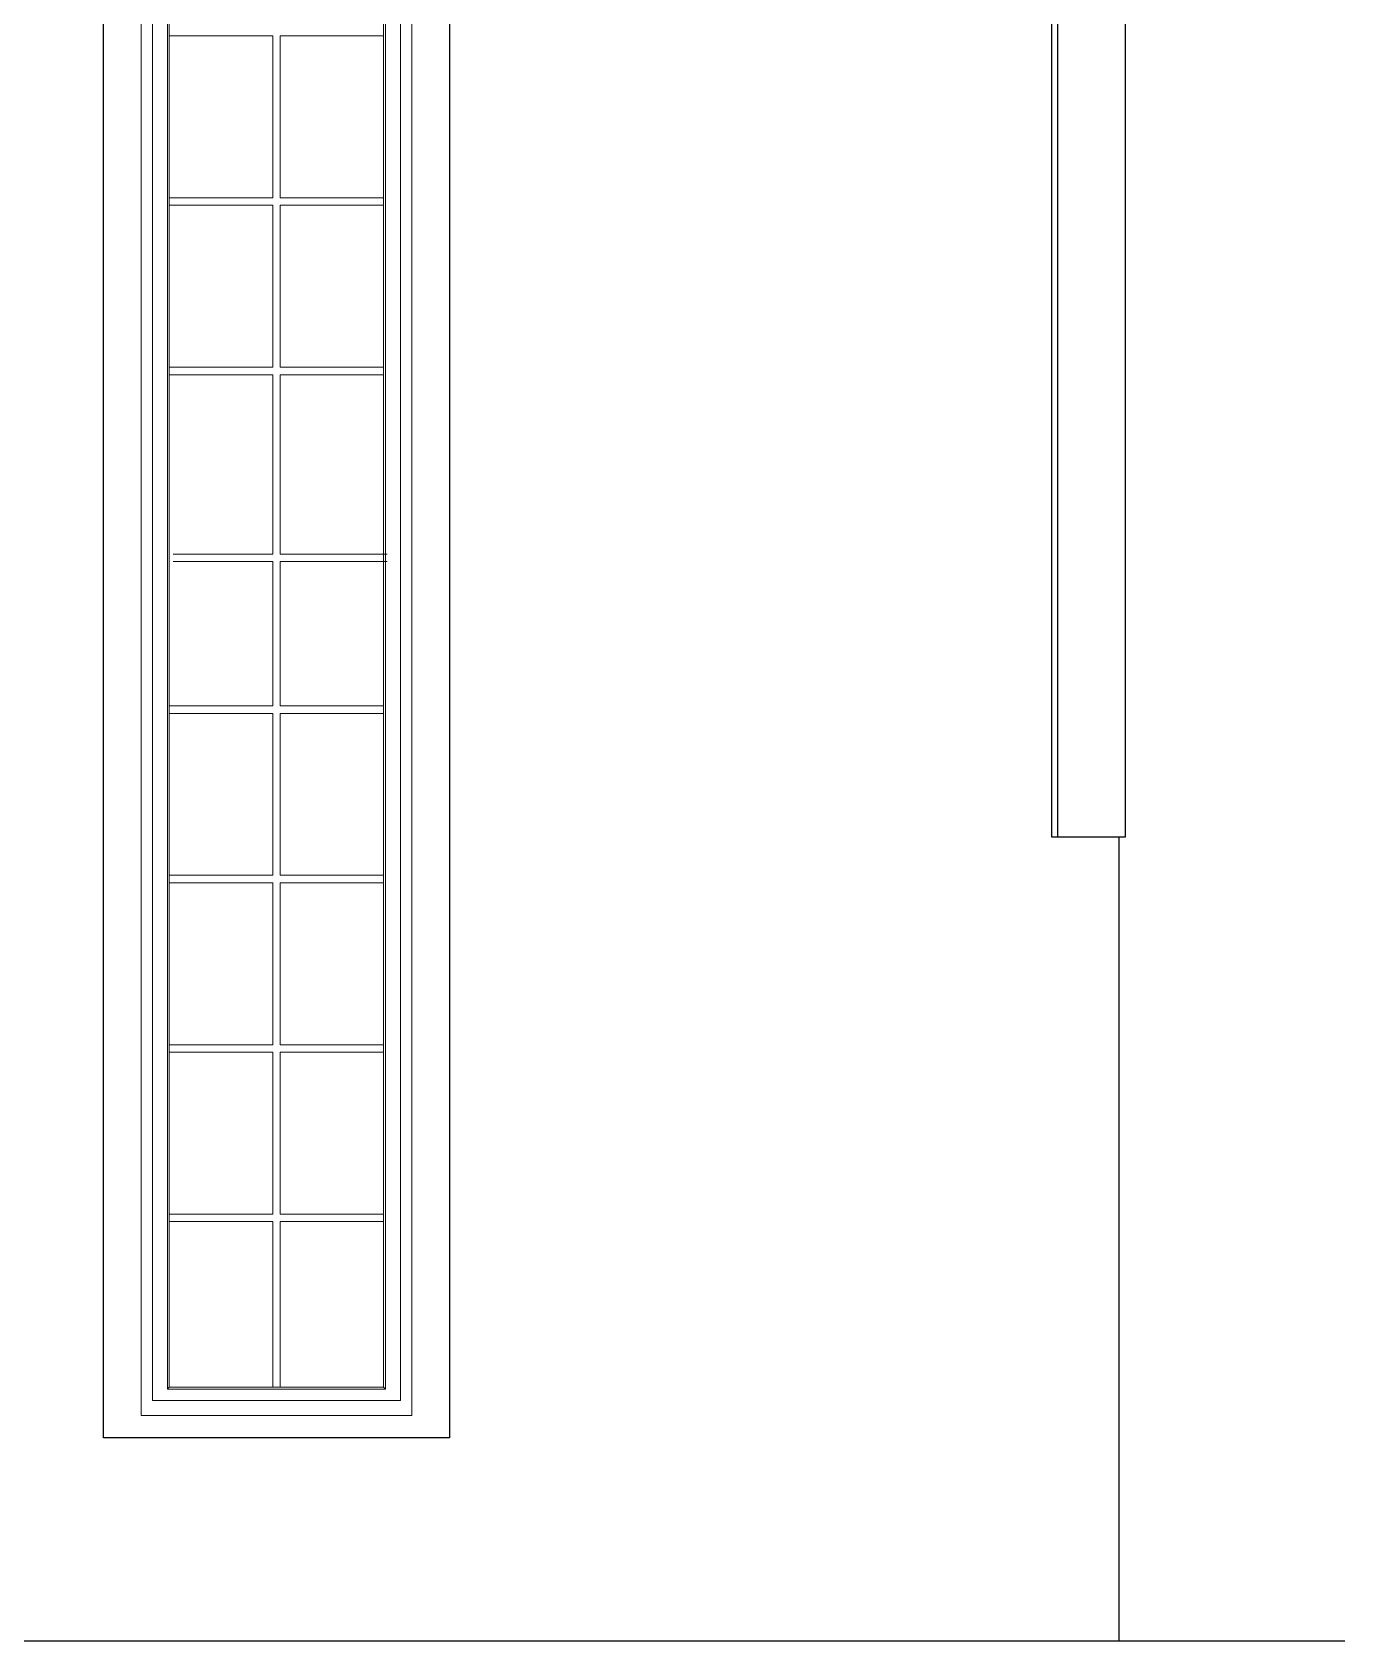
# Model space of a CAD drawing. Header units: inches. Extents: x -5096374 to -5070857, y -3259973 to -3243900.
# Drawn here: x -5074280.4 to -5074105.7, y -3259402.1 to -3259188 of the extents above; entities that cross this region are included whole.
import ezdxf

# ---------------------------------------------------------------- set-up
doc = ezdxf.new("R2010")
doc.units = ezdxf.units.IN
doc.header["$LTSCALE"] = 2
doc.header["$MEASUREMENT"] = 0
doc.layers.get('0').update_dxf_attribs({"linetype": 'CONTINUOUS'})
doc.layers.add('window', color=4, linetype='CONTINUOUS', lineweight=13)

msp = doc.modelspace()

# ---------------------------------------------------------------- linework, layer by layer
at = {"ltscale": 0.5}
for p, q in [((-5074144.76, -3259071.1), (-5074144.76, -3259295.1)), ((-5074143.93, -3259295.1), (-5074143.93, -3259071.1)), ((-5074134.91, -3259295.1), (-5074134.91, -3259071.1)), ((-5074224.86, -3259090.1), (-5074224.86, -3259375.1)), ((-5074270.86, -3259375.1), (-5074270.86, -3259094.1)), ((-5074144.76, -3259295.1), (-5074134.91, -3259295.1)), ((-5074135.74, -3259402.1), (-5074135.74, -3259295.1)), ((-5074224.86, -3259375.1), (-5074270.86, -3259375.1)), ((-5074426.86, -3259402.1), (-5074135.74, -3259402.1)), ((-5074135.74, -3259402.1), (-5074105.74, -3259402.1))]:
    msp.add_line(p, q, dxfattribs=at)
at = {"layer": 'window'}
for p, q in [((-5074265.86, -3259372.1), (-5074265.86, -3259094.1)), ((-5074229.86, -3259372.1), (-5074229.86, -3259094.1)), ((-5074264.36, -3259095.6), (-5074264.36, -3259370.1)), ((-5074262.36, -3259097.6), (-5074262.36, -3259368.6)), ((-5074233.36, -3259368.6), (-5074233.36, -3259097.6)), ((-5074231.36, -3259370.1), (-5074231.36, -3259095.6)), ((-5074262.11, -3259097.85), (-5074262.11, -3259368.35)), ((-5074233.61, -3259368.35), (-5074233.61, -3259097.85)), ((-5074262.11, -3259188.51), (-5074248.36, -3259188.51)), ((-5074248.36, -3259188.51), (-5074248.36, -3259210.05)), ((-5074247.36, -3259188.51), (-5074247.36, -3259210.05)), ((-5074247.36, -3259188.51), (-5074233.61, -3259188.51)), ((-5074262.11, -3259210.05), (-5074248.36, -3259210.05)), ((-5074262.11, -3259211.05), (-5074248.36, -3259211.05)), ((-5074248.36, -3259211.05), (-5074248.36, -3259232.6)), ((-5074247.36, -3259210.05), (-5074233.61, -3259210.05)), ((-5074247.36, -3259211.05), (-5074247.36, -3259232.6)), ((-5074247.36, -3259211.05), (-5074233.61, -3259211.05)), ((-5074262.11, -3259232.6), (-5074248.36, -3259232.6)), ((-5074262.11, -3259233.6), (-5074248.36, -3259233.6)), ((-5074248.36, -3259233.6), (-5074248.36, -3259257.46)), ((-5074247.36, -3259232.6), (-5074233.61, -3259232.6)), ((-5074247.36, -3259233.6), (-5074247.36, -3259257.46)), ((-5074247.36, -3259233.6), (-5074233.61, -3259233.6)), ((-5074261.61, -3259257.46), (-5074248.36, -3259257.46)), ((-5074247.36, -3259257.46), (-5074233.11, -3259257.46)), ((-5074261.61, -3259258.46), (-5074248.36, -3259258.46)), ((-5074248.36, -3259258.46), (-5074248.36, -3259277.68)), ((-5074247.36, -3259258.46), (-5074247.36, -3259277.68)), ((-5074247.36, -3259258.46), (-5074233.11, -3259258.46)), ((-5074262.11, -3259277.68), (-5074248.36, -3259277.68)), ((-5074262.11, -3259278.68), (-5074248.36, -3259278.68)), ((-5074248.36, -3259278.68), (-5074248.36, -3259300.22)), ((-5074247.36, -3259277.68), (-5074233.61, -3259277.68)), ((-5074247.36, -3259278.68), (-5074247.36, -3259300.22)), ((-5074247.36, -3259278.68), (-5074233.61, -3259278.68)), ((-5074262.11, -3259300.22), (-5074248.36, -3259300.22)), ((-5074247.36, -3259300.22), (-5074233.61, -3259300.22)), ((-5074262.11, -3259301.22), (-5074248.36, -3259301.22)), ((-5074248.36, -3259301.22), (-5074248.36, -3259322.76)), ((-5074247.36, -3259301.22), (-5074247.36, -3259322.76)), ((-5074247.36, -3259301.22), (-5074233.61, -3259301.22)), ((-5074262.11, -3259322.76), (-5074248.36, -3259322.76)), ((-5074262.11, -3259323.76), (-5074248.36, -3259323.76)), ((-5074248.36, -3259323.76), (-5074248.36, -3259345.3)), ((-5074247.36, -3259322.76), (-5074233.61, -3259322.76)), ((-5074247.36, -3259323.76), (-5074247.36, -3259345.3)), ((-5074247.36, -3259323.76), (-5074233.61, -3259323.76)), ((-5074262.11, -3259345.3), (-5074248.36, -3259345.3)), ((-5074247.36, -3259345.3), (-5074233.61, -3259345.3)), ((-5074262.11, -3259346.3), (-5074248.36, -3259346.3)), ((-5074248.36, -3259346.3), (-5074248.36, -3259368.35)), ((-5074247.36, -3259346.3), (-5074247.36, -3259368.35)), ((-5074247.36, -3259346.3), (-5074233.61, -3259346.3)), ((-5074262.11, -3259368.35), (-5074262.36, -3259368.6)), ((-5074233.36, -3259368.6), (-5074262.36, -3259368.6)), ((-5074262.11, -3259368.35), (-5074233.61, -3259368.35)), ((-5074233.61, -3259368.35), (-5074233.36, -3259368.6)), ((-5074264.36, -3259370.1), (-5074231.36, -3259370.1)), ((-5074229.86, -3259372.1), (-5074265.86, -3259372.1))]:
    msp.add_line(p, q, dxfattribs=at)

doc.saveas('drawing.dxf')
